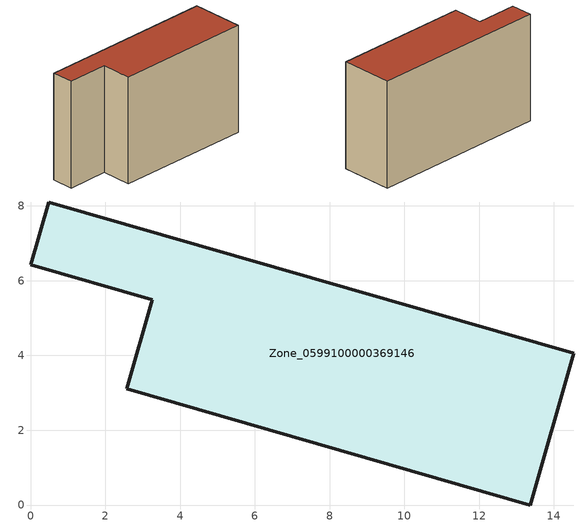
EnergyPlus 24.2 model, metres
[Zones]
Zone_0599100000369146
 floor ground (C_G): 14.53,4.06 13.36,0 2.57,3.11 3.26,5.49 0,6.42 0.48,8.11 z0
 wall outside (C_F): 13.36,0 14.53,4.06 0.48,8.11 0,6.42 3.26,5.49 2.57,3.11 13.36,0 z0:8.75
 roof outside (C_R): 2.57,3.11 13.36,0 14.53,4.06 0.48,8.11 0,6.42 3.26,5.49 z8.75
[BUILDING]
Pand.0599100000369146: North Axis=0; Terrain=City; Loads Convergence Tolerance Value=0.04; Temperature Convergence Tolerance Value=0.4; Solar Distribution=FullExterior; Maximum Number of Warmup Days=25; Minimum Number of Warmup Days=1
[Site:Location]
Rotterdam.The.Hague.AP_ZH_NLD Design_Conditions: Latitude=51.96; Longitude=4.45; Time Zone=1; Elevation=-4.5
[SITE:GROUNDTEMPERATURE:BUILDINGSURFACE]
18, 18, 18, 18, 18, 18, 18, 18, 18, 18, 18, 18
[MATERIAL] Thermal Absorptance=0.9; Solar Absorptance=0.7; Visible Absorptance=0.7
Name | Roughness | Thickness | Conductivity | Density | Specific Heat
G.TI.1992-2005 | MediumSmooth | 0.15 | 0.06 | 540 | 1210
F.TI.1992-2005 | Rough | 0.3 | 0.12 | 1920 | 840
R.TI.1992-2005 | MediumRough | 0.2 | 0.08 | 1500 | 1000
[CONSTRUCTION]
C_G: G.TI.1992-2005
C_F: F.TI.1992-2005
C_R: R.TI.1992-2005
[ZONE]
Zone_0599100000369146: Type=1; Multiplier=1; Ceiling Height=Autocalculate; Volume=Autocalculate; Floor Area=autocalculate; Part of Total Floor Area=Yes
[ZONEINFILTRATION:DESIGNFLOWRATE]
Infil_Zone_0599100000369146: Zone or ZoneList or Space or SpaceList=Zone_0599100000369146; Schedule=AlwaysOn; Design Flow Rate Calculation Method=Flow/Area; Flow Rate per Floor Area=0.0015; Constant Term Coefficient=1; Temperature Term Coefficient=0; Velocity Term Coefficient=0; Velocity Squared Term Coefficient=0
[HVACTEMPLATE:ZONE:IDEALLOADSAIRSYSTEM]
Zone_0599100000369146: Maximum Heating Supply Air Temperature=50; Minimum Cooling Supply Air Temperature=13; Maximum Heating Supply Air Humidity Ratio=0.0156; Minimum Cooling Supply Air Humidity Ratio=0.0077; Heating Limit=NoLimit; Cooling Limit=NoLimit; Dehumidification Control Type=ConstantSensibleHeatRatio; Cooling Sensible Heat Ratio=0.7; Dehumidification Setpoint=60; Humidification Control Type=None; Humidification Setpoint=30; Outdoor Air Method=None; Outdoor Air Flow Rate per Person=0.00944; Outdoor Air Flow Rate per Zone Floor Area=0; Outdoor Air Flow Rate per Zone=0; Demand Controlled Ventilation Type=None; Outdoor Air Economizer Type=NoEconomizer; Heat Recovery Type=None; Sensible Heat Recovery Effectiveness=0.7; Latent Heat Recovery Effectiveness=0.65
[ZONECONTROL:THERMOSTAT]
ThermostatControl_Zone_0599100000369146: Zone or ZoneList=Zone_0599100000369146; Control Type Schedule=DualSetpointControlType; Control 1=Thermostat_Zone_0599100000369146; Temperature Difference Between Cutout And Setpoint=0
[THERMOSTATSETPOINT:DUALSETPOINT]
Thermostat_Zone_0599100000369146: Heating Setpoint Temperature Schedule=HeatingSetpoint_Zone_0599100000369146; Cooling Setpoint Temperature Schedule=CoolingSetpoint_Zone_0599100000369146
[SCHEDULE:COMPACT]
HeatingSetpoint_Zone_0599100000369146: Through: 12/31, For: AllDays, Until: 24:00, 21
CoolingSetpoint_Zone_0599100000369146: Through: 12/31, For: AllDays, Until: 24:00, 24
DualSetpointControlType: Through: 12/31, For: AllDays, Until: 24:00, 4
AlwaysOn: Through: 12/31, For: AllDays, Until: 24:00, 1
